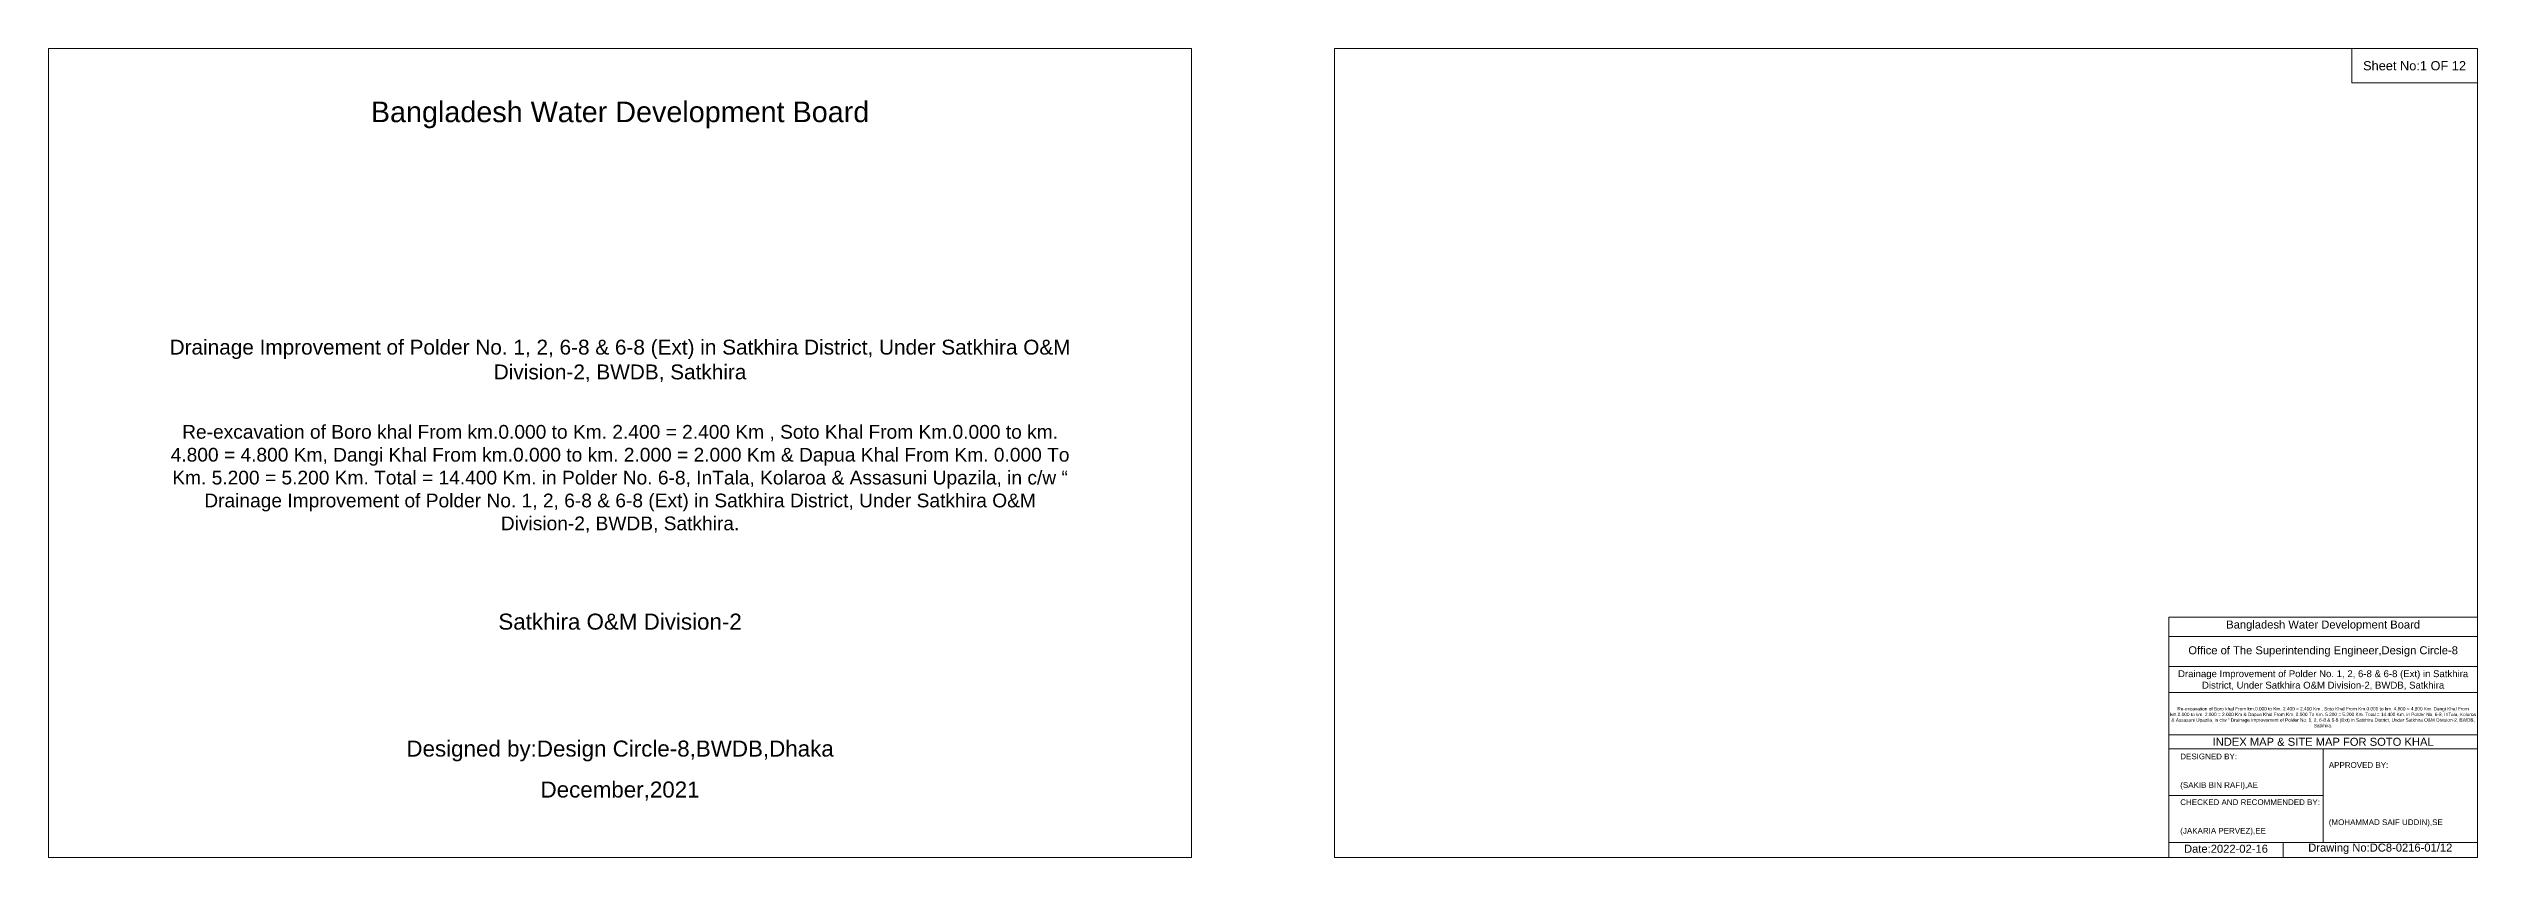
# Model space of a CAD drawing. Header units: inches. Extents: x 91000 to 538000, y -5656 to 0.
# Drawn here: x 91000 to 108000, y -5656 to 0 of the extents above; entities that cross this region are included whole.
import ezdxf

# ---------------------------------------------------------------- set-up
doc = ezdxf.new("R2010")
doc.units = ezdxf.units.IN
doc.header["$LTSCALE"] = 7
doc.header["$MEASUREMENT"] = 0
doc.layers.add('Cross Section Labels', color=7, linetype='Continuous', lineweight=9)
doc.styles.get("Standard").update_dxf_attribs({"font": 'arial.ttf'})

msp = doc.modelspace()

# ---------------------------------------------------------------- linework, layer by layer
at = {"layer": 'Cross Section Labels'}
for points in [[(91000, 0), (99000, 0), (99000, -5656), (91000, -5656)], [(100000, 0), (108000, 0), (108000, -5656), (100000, -5656)], [(107120, 0), (108000, 0), (108000, -240), (107120, -240)]]:
    msp.add_lwpolyline(points, close=True, dxfattribs=at)
for points in [[(105840, -5656), (105840, -3976), (108000, -3976)], [(105840, -4112), (108000, -4112)], [(105840, -4320), (108000, -4320)], [(105840, -4504), (108000, -4504)], [(105840, -4800), (108000, -4800)], [(105840, -4896), (108000, -4896)], [(106920, -4896), (106920, -5552)], [(105840, -5224), (106920, -5224)], [(105840, -5552), (108000, -5552)], [(106640, -5552), (106640, -5656)]]:
    msp.add_lwpolyline(points, dxfattribs=at)

# ---------------------------------------------------------------- texts
at = {"layer": 'Cross Section Labels', "attachment_point": 5}
for s, insert, char_height in [('Sheet No:1 OF 12', (107560, -120), 64), ('Bangladesh Water Development Board', (95000, -464), 144), ('Bangladesh Water Development Board', (106920, -4036), 56), ('Office of The Superintending Engineer,Design Circle-8', (106920, -4216), 56), ('Designed by:Design Circle-8,BWDB,Dhaka', (95000, -4912), 112), ('December,2021', (95000, -5192), 112)]:
    msp.add_mtext(s, dxfattribs=dict(at, insert=insert, char_height=char_height))
at = {"layer": 'Cross Section Labels'}
for s, insert, char_height, width, attachment_point in [('Drainage Improvement of Polder No. 1, 2, 6-8 & 6-8 (Ext) in Satkhira District, Under Satkhira O&M Division-2, BWDB, Satkhira', (95000, -2184), 104, 6400, 5), ('Re-excavation of Boro khal From km.0.000 to Km. 2.400 = 2.400 Km , Soto Khal From Km.0.000 to km. 4.800 = 4.800 Km, Dangi Khal From km.0.000 to km. 2.000 = 2.000 Km & Dapua Khal From Km. 0.000 To Km. 5.200 = 5.200 Km. Total = 14.400 Km. in Polder No. 6-8, InTala, Kolaroa & Assasuni Upazila, in c/w “ Drainage Improvement of Polder No. 1, 2, 6-8 & 6-8 (Ext) in Satkhira District, Under Satkhira O&M Division-2, BWDB, Satkhira.', (95000, -2632), 96, 6400, 2), ('Satkhira O&M Division-2', (95000, -4008), 112, 6400, 5), ('Drainage Improvement of Polder No. 1, 2, 6-8 & 6-8 (Ext) in Satkhira District, Under Satkhira O&M Division-2, BWDB, Satkhira', (106920, -4416), 48, 2240, 5), ('Re-excavation of Boro khal From km.0.000 to Km. 2.400 = 2.400 Km , Soto Khal From Km.0.000 to km. 4.800 = 4.800 Km, Dangi Khal From km.0.000 to km. 2.000 = 2.000 Km & Dapua Khal From Km. 0.000 To Km. 5.200 = 5.200 Km. Total = 14.400 Km. in Polder No. 6-8, InTala, Kolaroa & Assasuni Upazila, in c/w “ Drainage Improvement of Polder No. 1, 2, 6-8 & 6-8 (Ext) in Satkhira District, Under Satkhira O&M Division-2, BWDB, Satkhira.', (106920, -4676), 23.56497918, 2160, 5), ('DESIGNED BY:^J^J^J(SAKIB BIN RAFI),AE', (105920, -5056), 40, 1120, 4), ('INDEX MAP & SITE MAP FOR SOTO KHAL', (106920, -4848), 56, 2240, 5), ('APPROVED BY:^J^J^J^J^J^J(MOHAMMAD SAIF UDDIN),SE', (106960, -5216), 40, 1120, 4), ('CHECKED AND RECOMMENDED BY:^J^J^J(JAKARIA PERVEZ),EE', (105920, -5376), 40, 1120, 4), ('Date:2022-02-16', (106240, -5596), 56, 1120, 5), ('Drawing No:DC8-0216-01/12', (107320, -5596), 56, 1760, 5)]:
    msp.add_mtext(s, dxfattribs=dict(at, insert=insert, char_height=char_height, width=width, attachment_point=attachment_point))

doc.saveas('drawing.dxf')
